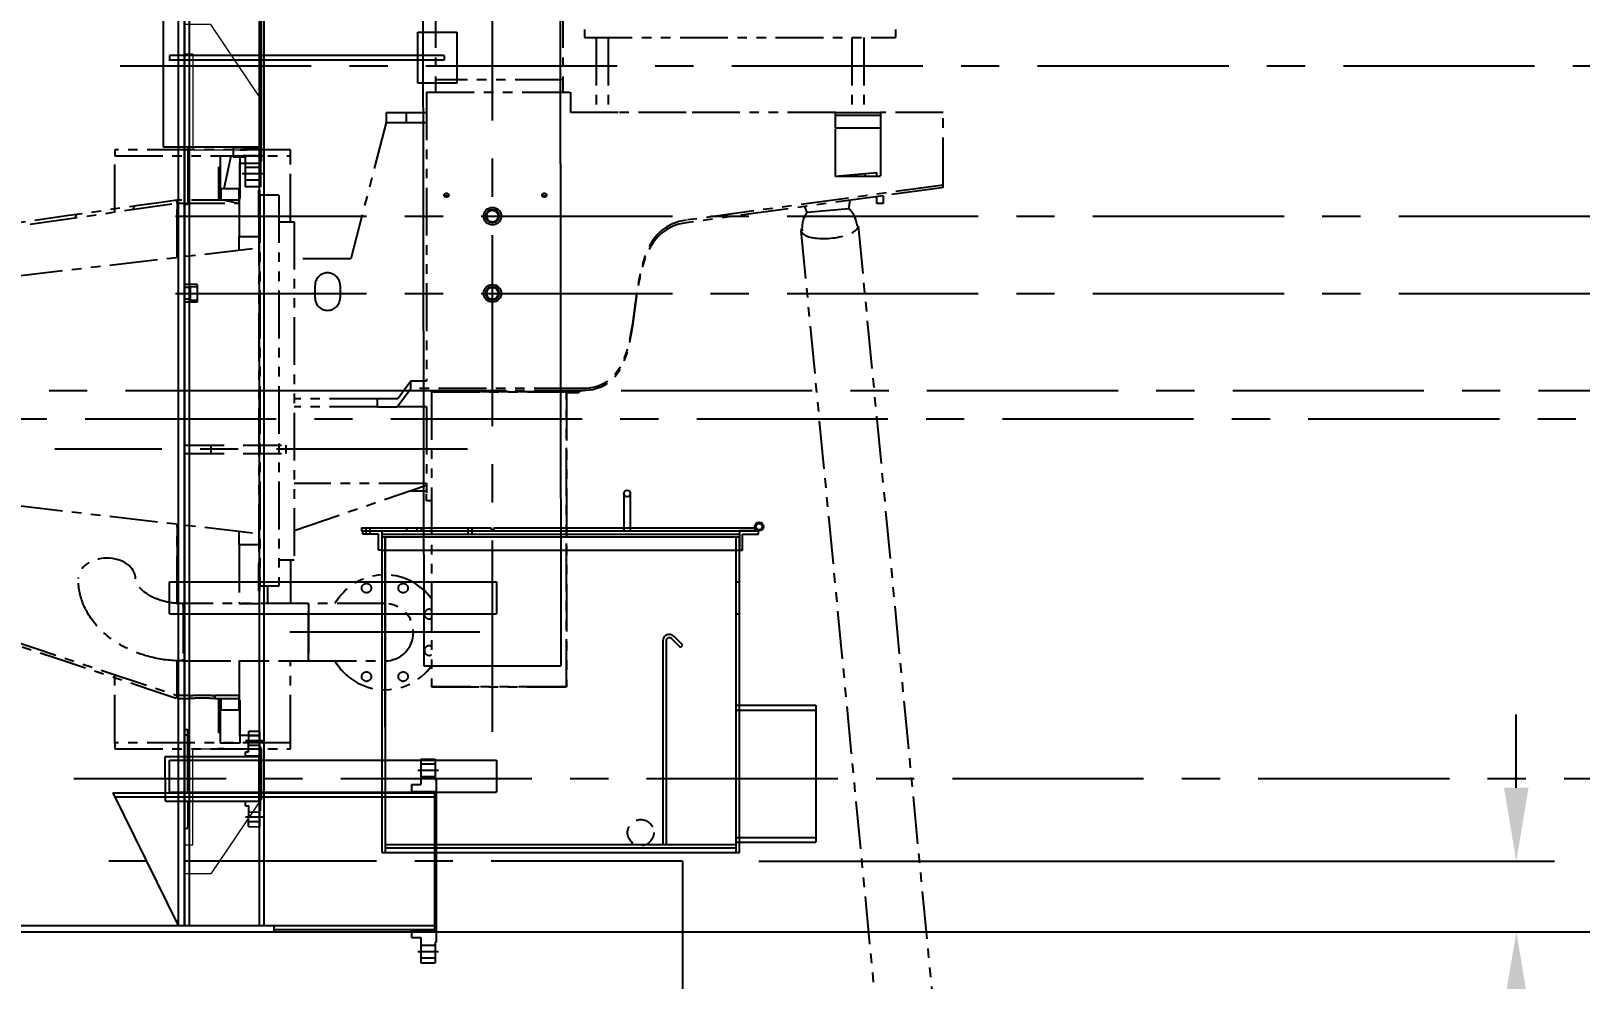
# Model space of a CAD drawing. Extents: x -1889 to 6398, y -470 to 1122.
# Drawn here: x 492.9 to 614.4, y 269.6 to 344 of the extents above; entities that cross this region are included whole.
import ezdxf

# ---------------------------------------------------------------- set-up
doc = ezdxf.new("R2010")
doc.units = 0
doc.header["$LTSCALE"] = 12
doc.header["$MEASUREMENT"] = 0
doc.header["$PDMODE"] = 33
doc.header["$PDSIZE"] = -0.5
for name, pattern in [('CENTER', [2, 1.25, -0.25, 0.25, -0.25]), ('HIDDEN', [0.375, 0.25, -0.125]), ('HIDDEN2', [0.1875, 0.125, -0.0625]), ('PHANTOM2', [1.25, 0.625, -0.125, 0.125, -0.125, 0.125, -0.125])]:
    doc.linetypes.add(name, pattern=pattern)
doc.layers.get('0').update_dxf_attribs({"linetype": 'CONTINUOUS'})
doc.layers.get('Defpoints').update_dxf_attribs({"linetype": 'CONTINUOUS'})
for name, color, linetype in [('1.25x1.25x.25', 34, 'CONTINUOUS'), ('10 PIPE', 7, 'CONTINUOUS'), ('10-150-RFSO', 14, 'CONTINUOUS'), ('12 PIPE', 7, 'CONTINUOUS'), ('12-150-RFSO', 14, 'CONTINUOUS'), ('3 PIPE', 7, 'CONTINUOUS'), ('3-150-RFSO', 14, 'CONTINUOUS'), ('3-4-THRDCPLG', 14, 'CONTINUOUS'), ('6X20', 3, 'CONTINUOUS'), ('CENTER', 6, 'CENTER'), ('COVER', 3, 'CONTINUOUS'), ('DIM', 1, 'CONTINUOUS'), ('HANDLE', 2, 'CONTINUOUS'), ('REPAD', 7, 'CONTINUOUS'), ('SHELL', 40, 'CONTINUOUS')]:
    doc.layers.add(name, color=color, linetype=linetype)
for name, color, linetype, lineweight in [('AM_11', 92, 'PHANTOM2', 25), ('AM_3', 6, 'HIDDEN', 25), ('AM_7', 142, 'CENTER', 25), ('Equipment-AM_0', 7, 'CONTINUOUS', 50)]:
    doc.layers.add(name, color=color, linetype=linetype, lineweight=lineweight)
doc.styles.add('ROMANS', font='ROMANS.shx', dxfattribs={"width": 0.85, "height": 5.76})
doc.styles.get("Standard").update_dxf_attribs({"font": 'sanss___.ttf'})
doc.dimstyles.get("Standard").update_dxf_attribs({"dimtxt": 0.18, "dimasz": 0.18, "dimexe": 0.18, "dimexo": 0.0625, "dimgap": 0.09, "dimtad": 0, "dimtih": 1, "dimtoh": 1, "dimdec": 4, "dimzin": 0, "dimdsep": 46, "dimtxsty": 'Standard', "dimcen": 0.09, "dimadec": 0, "dimazin": 0, "dimtfac": 1, "dimtdec": 4, "dimtofl": 0, "dimtmove": 0, "dimatfit": 3, "dimfxl": 1, "dimtolj": 1, "dimtzin": 0, "dimarcsym": 0})

# ---------------------------------------------------------------- blocks, each defined once
blk = doc.blocks.new('A$Cedb5603b')
at = {"layer": '10 PIPE'}
for p, q in [((10.62, 105.62), (10.75, 0)), ((-0.13, 74.71), (0, 0)), ((0, 0), (10.75, 0))]:
    blk.add_line(p, q, dxfattribs=at)
blk = doc.blocks.new('A$C03ff7026')
at = {"layer": 'AM_11', "ltscale": 0.5}
h = blk.add_hatch(dxfattribs=at)
h.set_pattern_fill('ANSI31', color=1, scale=30, angle=33, style=0)
h.set_pattern_definition([(78, (-485.1168, -589.127), (-3.668053, 0.77967), [])])
h.paths.add_polyline_path([(-3.94, -46.54), (-3.94, -46.04), (-3.98, -46.04), (-3.98, -45.94), (-3.98, -44.06), (-4.06, -43.98), (-5.43, -43.98), (-5.51, -44.06), (-5.51, -46.54)])
h.paths.add_polyline_path([(-3.94, -0.96), (-3.94, -0.47), (-5.51, -0.47), (-5.51, -2.95), (-5.43, -3.03), (-4.06, -3.03), (-3.98, -2.95), (-3.98, -1.06), (-3.98, -0.96)])
h = blk.add_hatch(dxfattribs=at)
h.set_pattern_fill('ANSI31', color=1, scale=30, angle=18, style=0)
h.set_pattern_definition([(63, (-485.1168, -589.127), (-3.341274, 1.702464), [])])
h.paths.add_polyline_path([(-57.59, -10.93), (-57.56, -11.16), (-8.9, -4.17), (-8.93, -3.94)])
h = blk.add_hatch(dxfattribs=at)
h.set_pattern_fill('ANSI31', color=1, scale=30, angle=123.0002, style=0)
h.set_pattern_definition([(168.00025, (-485.1168, -589.127), (-0.779653, -3.668057), [])])
h.paths.add_polyline_path([(-7.91, -43.07), (-7.91, -42.83), (-8.9, -42.83), (-8.9, -43.07)])
h.paths.add_polyline_path([(-4.02, -43.07), (-4.02, -42.83), (-5.94, -42.83), (-5.94, -43.07)])
h.paths.add_polyline_path([(-4.02, -4.17), (-4.02, -3.94), (-8.9, -3.94), (-8.9, -4.17)])
at = {"layer": 'AM_11', "color": 1, "ltscale": 0.5}
for p, q in [((11.38, 26.77), (11.38, 5.51)), ((21.38, 26.77), (21.38, 5.51)), ((23.07, 9.45), (23.07, 8.82)), ((23.07, 8.82), (47.48, 8.82)), ((23.98, 8.82), (23.98, 2.95)), ((24.92, 8.82), (24.92, 2.95)), ((44.06, 8.82), (44.06, 2.95)), ((45, 8.82), (45, 2.95)), ((47.48, 9.45), (47.48, 8.82)), ((21.38, 5.51), (11.38, 5.51)), ((11.38, 5.51), (11.38, 4.53)), ((21.38, 5.51), (21.38, 4.53)), ((10.67, 4.53), (22.01, 4.53)), ((10.67, 4.53), (10.67, -18.15)), ((22.01, 2.95), (22.01, 4.53)), ((7.52, 2.95), (9.09, 2.95)), ((7.52, 2.95), (7.52, 2.17)), ((9.09, 2.95), (10.67, 2.95)), ((9.09, 2.95), (9.09, 2.17)), ((22.87, 2.95), (22.01, 2.95)), ((42.76, 2.95), (31.06, 2.95)), ((42.76, 2.95), (46.3, 2.95)), ((42.76, 2.72), (42.76, 2.95)), ((42.76, 1.73), (42.76, 2.72)), ((46.3, 2.72), (42.76, 2.72)), ((51.22, 2.95), (46.3, 2.95)), ((46.3, 2.95), (46.3, 2.72)), ((46.3, 2.72), (46.3, 1.73)), ((51.22, -2.76), (51.22, 2.95)), ((7.52, 2.17), (4.73, -8.54)), ((7.52, 2.17), (9.09, 2.17)), ((9.09, 2.17), (10.67, 2.17)), ((42.76, -2.09), (42.76, 1.73)), ((42.76, 1.73), (46.3, 1.73)), ((46.3, 1.73), (46.3, -2.09)), ((0, 0), (-13.78, 0)), ((-13.78, 0), (-13.78, -0.47)), ((-3.94, 0), (-3.43, 0)), ((0, -0.47), (0, 0)), ((-13.78, -0.47), (0, -0.47)), ((-13.78, -4.89), (-13.78, -0.47)), ((-5.51, -0.47), (-5.51, -2.95)), ((-3.98, -2.95), (-3.98, -0.96)), ((-3.98, -0.96), (-3.94, -0.96)), ((-2.44, -1.06), (-3.98, -1.06)), ((-3.98, -1.06), (-3.98, -3.82)), ((-3.94, -0.96), (-3.94, -0.47)), ((-3.94, -1.06), (-3.94, -0.96)), ((-2.17, -0.47), (-3.74, -0.47)), ((-2.44, -3.15), (-2.44, -1.06)), ((0, -5.63), (0, -0.47)), ((-5.51, -1.34), (-5.63, -1.34)), ((-5.63, -2.52), (-5.63, -1.34)), ((42.76, -2.06), (46.02, -1.77)), ((46.3, -2.09), (42.76, -2.09)), ((45.08, -1.85), (45.1, -2.09)), ((46.02, -2.09), (46.02, -1.77)), ((-5.63, -3.07), (-5.63, -2.52)), ((-5.51, -2.52), (-5.63, -2.52)), ((-5.51, -3.07), (-5.63, -3.07)), ((-5.63, -3.27), (-5.63, -3.07)), ((-5.63, -3.94), (-5.63, -3.27)), ((-5.51, -3.27), (-5.63, -3.27)), ((-5.51, -2.95), (-5.43, -3.03)), ((-5.51, -2.95), (-5.51, -3.94)), ((-5.43, -3.03), (-4.06, -3.03)), ((-5.43, -3.94), (-5.43, -3.03)), ((-4.06, -3.03), (-3.98, -2.95)), ((-4.06, -3.03), (-4.06, -3.94)), ((-2.48, -5.31), (-2.48, -3.15)), ((-2.48, -3.15), (-2.44, -3.15)), ((-2.44, -3.15), (-2.44, -5.31)), ((-2.4, -3.54), (-2.4, -34.25)), ((-0.91, -3.54), (-2.4, -3.54)), ((-0.91, -3.54), (-0.91, -34.25)), ((51.22, -2.76), (31.06, -5.51)), ((46.5, -3.6), (31.06, -5.71)), ((50.91, -3), (46.5, -3.6)), ((46.5, -3.6), (46.5, -4.21)), ((51.22, -2.95), (50.91, -3)), ((51.22, -2.95), (51.22, -2.76)), ((-57.56, -11.16), (-8.9, -4.17)), ((-4.02, -3.94), (-8.9, -3.94)), ((-8.9, -3.94), (-8.9, -4.17)), ((-8.9, -4.17), (-4.02, -4.17)), ((-8.9, -8.43), (-8.9, -4.17)), ((-8.9, -4.17), (-8.9, -8.43)), ((-3.98, -3.82), (-4.02, -3.82)), ((-4.02, -3.82), (-4.02, -6.79)), ((-4.02, -4.17), (-4.02, -3.94)), ((40.54, -4.91), (40.37, -4.44)), ((43.82, -4.61), (40.54, -4.91)), ((43.82, -4.61), (43.93, -3.95)), ((46.02, -4.21), (46.02, -3.66)), ((46.5, -4.21), (46.02, -4.21)), ((-2.48, -5.31), (-2.48, -32.48)), ((-2.4, -5.31), (-2.48, -5.31)), ((-0.91, -5.63), (0.28, -5.63)), ((0.28, -5.63), (0.28, -32.17)), ((44.55, -5.96), (51.25, -75.64)), ((-4.02, -6.79), (-2.48, -6.79)), ((-4.02, -7.86), (-4.02, -6.79)), ((40.06, -6.36), (46.77, -76.05)), ((-51.42, -13.35), (-2.48, -7.68)), ((4.73, -8.54), (0.28, -8.54)), ((1.93, -11.61), (1.93, -10.63)), ((3.9, -10.63), (3.9, -11.61)), ((9.45, -18.15), (8.42, -19.53)), ((9.45, -18.73), (9.45, -18.15)), ((10.67, -18.15), (9.45, -18.15)), ((8.38, -20.16), (9.45, -18.73)), ((22.87, -18.73), (9.45, -18.73)), ((22.87, -18.9), (11.06, -18.9)), ((11.06, -19), (11.06, -18.9)), ((11.06, -19), (11.06, -42.15)), ((21.65, -19), (11.06, -19)), ((11.06, -19), (11.06, -42.15)), ((11.1, -19), (11.06, -19)), ((11.1, -18.9), (11.1, -18.98)), ((21.65, -18.98), (11.1, -18.98)), ((11.1, -18.98), (11.1, -19)), ((11.1, -19), (21.61, -19)), ((13.75, -18.98), (13.75, -18.9)), ((13.92, -18.9), (13.92, -18.98)), ((19, -18.9), (19, -18.98)), ((21.61, -19), (21.61, -19.07)), ((21.61, -19), (21.65, -19)), ((22.64, -19.07), (21.61, -19.07)), ((21.65, -18.98), (21.65, -18.9)), ((21.65, -18.98), (21.65, -19)), ((21.65, -18.98), (22.68, -18.98)), ((22.64, -19), (21.65, -19)), ((21.65, -19.07), (21.65, -42.15)), ((21.65, -42.15), (21.65, -19.07)), ((22.64, -19), (22.64, -19.07)), ((22.68, -18.9), (22.68, -18.98)), ((22.68, -18.9), (22.68, -18.98)), ((22.68, -18.98), (22.68, -18.98)), ((6.81, -19.53), (0.28, -19.53)), ((6.81, -20.16), (0.28, -20.16)), ((8.42, -19.53), (6.81, -19.53)), ((6.81, -19.53), (6.81, -20.16)), ((6.81, -20.16), (8.38, -20.16)), ((10.67, -20.16), (8.38, -20.16)), ((10.67, -20.16), (10.67, -26.99)), ((-51.42, -24.45), (-2.48, -30.11)), ((-57.56, -26.63), (-8.9, -42.83)), ((10.67, -26.18), (0.28, -26.18)), ((0.28, -29.88), (10.67, -26.32)), ((9.34, -26.77), (10.67, -26.77)), ((10.67, -27.56), (10.67, -26.99)), ((11.06, -27.56), (10.67, -27.56)), ((-8.9, -35.61), (-8.9, -29.37)), ((-8.9, -29.37), (-8.9, -35.61)), ((-4.02, -31), (-4.02, -29.93)), ((-2.48, -31), (-4.02, -31)), ((-4.02, -31), (-4.02, -35.61)), ((-2.48, -34.65), (-2.48, -32.48)), ((-2.4, -32.48), (-2.48, -32.48)), ((-2.44, -32.48), (-2.44, -34.65)), ((-0.91, -32.17), (0.28, -32.17)), ((0, -32.17), (0, -35.62)), ((-2.44, -34.65), (-2.48, -34.65)), ((-2.44, -35.61), (-2.44, -34.65)), ((-0.91, -34.25), (-2.4, -34.25)), ((-1.77, -35.62), (-1.77, -34.25)), ((-8.43, -35.62), (-8.43, -35.78)), ((1.42, -35.62), (-8.43, -35.62)), ((-8.43, -35.78), (-8.43, -35.62)), ((-8.43, -35.78), (-8.43, -39.97)), ((-8.43, -35.78), (-8.43, -39.97)), ((-4.02, -35.61), (-2.44, -35.61)), ((-4.02, -35.62), (-4.02, -35.61)), ((-2.44, -35.61), (-2.44, -35.62)), ((1.42, -35.78), (1.42, -35.62)), ((1.42, -35.62), (1.42, -35.78)), ((7.4, -35.62), (1.42, -35.62)), ((1.42, -35.78), (1.42, -39.97)), ((1.42, -39.97), (1.42, -35.78)), ((-8.9, -42.83), (-8.9, -40.11)), ((-8.9, -40.11), (-8.9, -42.83)), ((-8.43, -39.97), (-8.43, -40.12)), ((-8.43, -40.12), (-8.43, -39.97)), ((1.42, -40.12), (1.42, -39.97)), ((1.42, -39.97), (1.42, -40.12)), ((-13.78, -46.54), (-13.78, -40.87)), ((-8.43, -40.12), (1.42, -40.12)), ((-4.02, -40.14), (-4.02, -40.12)), ((-2.44, -40.14), (-4.02, -40.14)), ((-4.02, -40.14), (-4.02, -43.19)), ((-2.44, -40.12), (-2.44, -40.14)), ((-2.44, -45.94), (-2.44, -40.14)), ((0, -46.54), (0, -40.12)), ((1.42, -40.12), (7.4, -40.12)), ((21.65, -42.15), (11.06, -42.15)), ((11.06, -42.15), (21.65, -42.15)), ((-7.91, -42.83), (-8.9, -42.83)), ((-8.9, -42.83), (-8.9, -43.07)), ((-8.9, -43.07), (-7.91, -43.07)), ((-7.91, -43.07), (-7.91, -42.83)), ((-4.02, -42.83), (-5.94, -42.83)), ((-5.94, -42.83), (-5.94, -43.07)), ((-5.94, -43.07), (-4.02, -43.07)), ((-5.63, -43.66), (-5.63, -43.07)), ((-5.51, -43.66), (-5.63, -43.66)), ((-5.63, -44.07), (-5.63, -43.66)), ((-5.51, -43.07), (-5.51, -44.06)), ((-5.43, -43.98), (-5.43, -43.07)), ((-4.06, -43.07), (-4.06, -43.98)), ((-4.02, -43.07), (-4.02, -42.83)), ((-4.02, -43.19), (-3.98, -43.19)), ((-3.98, -43.19), (-3.98, -45.94)), ((-5.51, -44.07), (-5.63, -44.07)), ((-5.63, -44.39), (-5.63, -44.07)), ((-5.51, -44.39), (-5.63, -44.39)), ((-5.63, -44.6), (-5.63, -44.39)), ((-5.51, -44.6), (-5.63, -44.6)), ((-5.63, -45.76), (-5.63, -44.6)), ((-5.43, -43.98), (-5.51, -44.06)), ((-5.51, -44.06), (-5.51, -46.54)), ((-4.06, -43.98), (-5.43, -43.98)), ((-3.98, -44.06), (-4.06, -43.98)), ((-3.98, -46.04), (-3.98, -44.06)), ((-5.51, -45.76), (-5.63, -45.76)), ((-3.98, -45.94), (-2.44, -45.94)), ((-3.94, -46.04), (-3.98, -46.04)), ((-3.94, -46.04), (-3.94, -45.94)), ((-3.94, -46.54), (-3.94, -46.04)), ((0, -46.54), (-13.78, -46.54)), ((-13.78, -46.54), (-13.78, -47.01)), ((-13.78, -47.01), (0, -47.01)), ((-5.2, -47.01), (-5.71, -47.01)), ((-5.51, -46.54), (-3.94, -46.54)), ((0, -47.01), (0, -46.54))]:
    blk.add_line(p, q, dxfattribs=at)
for centre in [(5.96, -34.4), (8.84, -34.4), (5.96, -41.35), (8.84, -41.35)]:
    blk.add_circle(centre, 0.374, dxfattribs=at)
for centre, radius, start, end in [((42.31, -6.16), 2.17, 5.1998, 45.6829), ((42.31, -6.16), 2.17, 144.7171, 185.1998), ((2.91, -10.63), 0.984, 0, 180), ((2.91, -11.61), 0.984, 180, 0), ((7.4, -37.87), 4.51, 35.6859, 150.0578), ((7.4, -37.87), 2.25, 270, 90), ((7.4, -37.87), 2.25, 270, 90), ((7.4, -37.87), 2.25, 270, 90), ((10.88, -36.44), 0.374, 59.8641, 300.1359), ((10.88, -39.31), 0.374, 59.8641, 300.1359), ((7.4, -37.87), 4.51, 209.9422, 324.3141)]:
    blk.add_arc(centre, radius, start, end, dxfattribs=at)
for centre in [(12.24, -3.55), (19.92, -3.55)]:
    blk.add_ellipse(centre, major_axis=(0.177, 0), ratio=0.91212, dxfattribs=at)
for centre, major_axis, ratio, start_param, end_param in [((12.24, -3.75), (-0.177, 0), 0.91212, 3.784124, 5.640654), ((19.92, -3.75), (-0.177, 0), 0.91212, 3.784124, 5.640654), ((42.31, -6.16), (2.24, 0.2), 0.34202, 2.848258, 6.57652), ((-14.41, -33.64), (-2.25, 0), 0.707107, 3.141593, 6.283185)]:
    blk.add_ellipse(centre, major_axis=major_axis, ratio=ratio, start_param=start_param, end_param=end_param, dxfattribs=at)
for points in [[(25.71, 2.95), (24.88, 2.95), (23.98, 2.95), (22.87, 2.95)], [(31.06, 2.95), (28.8, 2.95), (27.4, 2.95), (25.71, 2.95)], [(31.06, -5.51), (24.61, -6.4), (29.4, -18.73), (22.87, -18.73)], [(31.06, -5.71), (24.62, -6.59), (29.39, -18.9), (22.87, -18.9)]]:
    blk.add_open_spline(points, degree=3, dxfattribs=at)
for points, knots in [([(-8.93, -3.94), (-16.46, -5.02), (-23.99, -6.1), (-40.21, -8.43), (-48.9, -9.68), (-57.59, -10.93)], [-124.905318, -124.905318, -124.905318, -124.905318, -66.955868, -66.955868, -0.037297, -0.037297, -0.037297, -0.037297]), ([(-8.9, -4.17), (-8.9, -4.13), (-8.91, -4.1), (-8.92, -4.02), (-8.93, -3.98), (-8.93, -3.94)], [-0.6, -0.6, -0.6, -0.6, -0.3, -0.3, 0, 0, 0, 0]), ([(-8.97, -43.06), (-17.31, -40.28), (-25.65, -37.51), (-41.87, -32.11), (-49.75, -29.48), (-57.63, -26.86)], [-133.911736, -133.911736, -133.911736, -133.911736, -66.955868, -66.955868, -3.641699, -3.641699, -3.641699, -3.641699]), ([(-8.43, -40.12), (-9.22, -40.12), (-10.01, -40.04), (-11.54, -39.68), (-12.28, -39.42), (-13.66, -38.71), (-14.29, -38.27), (-15.38, -37.21), (-15.84, -36.59), (-16.45, -35.26), (-16.62, -34.58), (-16.66, -33.8), (-16.66, -33.72), (-16.66, -33.64)], [4.712389, 4.712389, 4.712389, 4.712389, 5.026548, 5.026548, 5.340708, 5.340708, 5.654867, 5.654867, 5.969026, 5.969026, 6.250312, 6.250312, 6.283185, 6.283185, 6.283185, 6.283185]), ([(-8.43, -35.62), (-8.82, -35.62), (-9.21, -35.59), (-9.95, -35.44), (-10.3, -35.34), (-10.91, -35.08), (-11.17, -34.93), (-11.6, -34.62), (-11.76, -34.46), (-12.01, -34.15), (-12.08, -34.01), (-12.15, -33.8), (-12.16, -33.72), (-12.16, -33.64)], [4.712389, 4.712389, 4.712389, 4.712389, 4.9802, 4.9802, 5.24617, 5.24617, 5.508275, 5.508275, 5.771605, 5.771605, 6.064354, 6.064354, 6.283185, 6.283185, 6.283185, 6.283185]), ([(-8.9, -42.83), (-8.91, -42.87), (-8.92, -42.91), (-8.95, -42.98), (-8.96, -43.02), (-8.97, -43.06)], [-0.6, -0.6, -0.6, -0.6, -0.3, -0.3, 0, 0, 0, 0]), ([(-7.91, -42.83), (-7.91, -42.83), (-7.91, -42.83), (-7.88, -42.83), (-7.86, -42.83), (-7.81, -42.83), (-7.78, -42.83), (-7.71, -42.83), (-7.67, -42.82), (-7.58, -42.82), (-7.53, -42.82), (-7.42, -42.82), (-7.37, -42.81), (-7.25, -42.81), (-7.18, -42.81), (-7.05, -42.81), (-6.99, -42.81), (-6.87, -42.81), (-6.8, -42.81), (-6.68, -42.81), (-6.61, -42.81), (-6.49, -42.81), (-6.43, -42.82), (-6.33, -42.82), (-6.28, -42.82), (-6.19, -42.82), (-6.15, -42.83), (-6.08, -42.83), (-6.04, -42.83), (-5.99, -42.83), (-5.98, -42.83), (-5.95, -42.83), (-5.94, -42.83), (-5.94, -42.83)], [3.767566, 3.767566, 3.767566, 3.767566, 4.238511, 4.238511, 4.709457, 4.709457, 5.180403, 5.180403, 5.651348, 5.651348, 6.122294, 6.122294, 6.59324, 6.59324, 7.064186, 7.064186, 7.535131, 7.535131, 8.006077, 8.006077, 8.477023, 8.477023, 8.947969, 8.947969, 9.418914, 9.418914, 9.88986, 9.88986, 10.360806, 10.360806, 10.831751, 10.831751, 11.302697, 11.302697, 11.302697, 11.302697]), ([(-5.94, -43.07), (-5.94, -43.07), (-5.95, -43.07), (-5.98, -43.07), (-5.99, -43.07), (-6.04, -43.07), (-6.08, -43.06), (-6.15, -43.06), (-6.19, -43.06), (-6.28, -43.06), (-6.33, -43.06), (-6.43, -43.05), (-6.49, -43.05), (-6.61, -43.05), (-6.68, -43.05), (-6.8, -43.05), (-6.87, -43.05), (-6.99, -43.05), (-7.05, -43.05), (-7.18, -43.05), (-7.25, -43.05), (-7.37, -43.05), (-7.42, -43.05), (-7.53, -43.06), (-7.58, -43.06), (-7.67, -43.06), (-7.71, -43.06), (-7.78, -43.06), (-7.81, -43.07), (-7.86, -43.07), (-7.88, -43.07), (-7.91, -43.07), (-7.91, -43.07), (-7.91, -43.07)], [3.767549, 3.767549, 3.767549, 3.767549, 4.238492, 4.238492, 4.709436, 4.709436, 5.18038, 5.18038, 5.651323, 5.651323, 6.122267, 6.122267, 6.59321, 6.59321, 7.064154, 7.064154, 7.535098, 7.535098, 8.006041, 8.006041, 8.476985, 8.476985, 8.947929, 8.947929, 9.418872, 9.418872, 9.889816, 9.889816, 10.36076, 10.36076, 10.831703, 10.831703, 11.302647, 11.302647, 11.302647, 11.302647])]:
    blk.add_open_spline(points, degree=3, knots=knots, dxfattribs=at)
at = {"layer": 'AM_3', "color": 1}
for p, q in [((-8.21, -23.19), (-0.34, -23.19)), ((-8.21, -23.82), (-0.34, -23.82)), ((-6.24, -23.19), (-6.24, -23.82)), ((-0.34, -23.82), (-0.34, -23.19))]:
    blk.add_line(p, q, dxfattribs=at)
at = {"layer": 'AM_7', "color": 1}
for p, q in [((2.05, -18.9), (-72.93, -18.9)), ((13.9, -23.5), (-18.5, -23.5)), ((7.4, -30.41), (7.4, -45.33)), ((14.86, -37.87), (-0.06, -37.87))]:
    blk.add_line(p, q, dxfattribs=at)
at = {"layer": 'Equipment-AM_0', "color": 1, "lineweight": 18}
for points in [[(-8.21, 7.54), (-7.67, 7.54), (-7.67, 0), (-2.27, 0), (-2.27, 3.94), (-6.24, 9.84), (-8.21, 9.84)], [(-8.21, -54.55), (-7.67, -54.55), (-7.67, -47.01), (-2.27, -47.01), (-2.27, -50.94), (-6.24, -56.85), (-8.21, -56.85)]]:
    blk.add_lwpolyline(points, dxfattribs=at)
blk = doc.blocks.new('*D248')
at = {"layer": 'Defpoints', "color": 0, "transparency": 16777216}
for p in [(643.65, 380.3), (1010.05, 380.3), (511.93, 273.3)]:
    blk.add_point(p, dxfattribs=at)
at = {"layer": 'DIM', "color": 0, "lineweight": -2, "transparency": 16777216}
for p, q in [((649.65, 380.3), (1013.05, 380.3)), ((1010.05, 374.54), (1010.05, 343.07)), ((1010.05, 279.06), (1010.05, 321.67)), ((517.93, 273.3), (1013.05, 273.3))]:
    blk.add_line(p, q, dxfattribs=at)
at = {"layer": 'DIM', "color": 0, "transparency": 16777216}
for points in [[(1009.09, 374.54), (1011.01, 374.54), (1010.05, 380.3)], [(1009.09, 279.06), (1011.01, 279.06), (1010.05, 273.3)]]:
    blk.add_solid(points, dxfattribs=at)
at = {"layer": 'DIM', "color": 0, "transparency": 16777216, "insert": (1010.05, 332.37), "char_height": 5.76, "attachment_point": 5, "style": 'ROMANS'}
blk.add_mtext('\\A1;8\'-11"\\P [107]', dxfattribs=at)
blk = doc.blocks.new('*D249')
at = {"layer": 'Defpoints', "color": 0, "transparency": 16777216}
for p in [(805.15, 315.78), (511.93, 273.3), (824.96, 273.3)]:
    blk.add_point(p, dxfattribs=at)
at = {"layer": 'DIM', "color": 0, "lineweight": -2, "transparency": 16777216}
for p, q in [((811.15, 315.78), (827.96, 315.78)), ((824.96, 310.02), (824.96, 307.57)), ((824.96, 279.06), (824.96, 281.51)), ((517.93, 273.3), (827.96, 273.3))]:
    blk.add_line(p, q, dxfattribs=at)
at = {"layer": 'DIM', "color": 0, "transparency": 16777216}
for points in [[(824, 310.02), (825.92, 310.02), (824.96, 315.78)], [(824, 279.06), (825.92, 279.06), (824.96, 273.3)]]:
    blk.add_solid(points, dxfattribs=at)
at = {"layer": 'DIM', "color": 0, "transparency": 16777216, "char_height": 5.76, "attachment_point": 5, "style": 'ROMANS'}
for s, insert in [('\\A1;3\'-6{\\H1x;\\S1/2;}"', (824.96, 302.22)), ('\\A1;[42 1/2]', (824.96, 289.19))]:
    blk.add_mtext(s, dxfattribs=dict(at, insert=insert))
blk = doc.blocks.new('A$Cff0bea57')
at = {"layer": '3-4-THRDCPLG'}
for p, q in [((-0.69, 1), (-0.69, 0)), ((-0.69, 1), (0.69, 1)), ((0.69, 0), (-0.69, 0)), ((-0.51, 0.45), (-0.53, 1)), ((-0.51, 0.45), (0.51, 0.45)), ((-0.46, 0.45), (-0.46, 0)), ((0.46, 0.45), (0.46, 0)), ((0.51, 0.45), (0.53, 1)), ((0.69, 1), (0.69, 0))]:
    blk.add_line(p, q, dxfattribs=at)
blk = doc.blocks.new('*D250')
at = {"layer": 'Defpoints', "color": 0, "transparency": 16777216}
for p in [(889.8, 323.42), (511.93, 273.3), (899.64, 273.3)]:
    blk.add_point(p, dxfattribs=at)
at = {"layer": 'DIM', "color": 0, "lineweight": -2, "transparency": 16777216}
for p, q in [((895.8, 323.42), (902.64, 323.42)), ((899.64, 317.66), (899.64, 311.39)), ((899.64, 279.06), (899.64, 285.33)), ((517.93, 273.3), (902.64, 273.3))]:
    blk.add_line(p, q, dxfattribs=at)
at = {"layer": 'DIM', "color": 0, "transparency": 16777216}
for points in [[(898.68, 317.66), (900.6, 317.66), (899.64, 323.42)], [(898.68, 279.06), (900.6, 279.06), (899.64, 273.3)]]:
    blk.add_solid(points, dxfattribs=at)
at = {"layer": 'DIM', "color": 0, "transparency": 16777216, "char_height": 5.76, "attachment_point": 5, "style": 'ROMANS'}
for s, insert in [('\\A1;4\'-2{\\H1x;\\S1/8;}"', (899.64, 306.04)), ('\\A1;[50 1/8]', (899.64, 293.01))]:
    blk.add_mtext(s, dxfattribs=dict(at, insert=insert))
blk = doc.blocks.new('*D251')
at = {"layer": 'Defpoints', "color": 0, "transparency": 16777216}
for p in [(939.79, 329.48), (950.31, 329.48), (511.93, 273.3)]:
    blk.add_point(p, dxfattribs=at)
at = {"layer": 'DIM', "color": 0, "lineweight": -2, "transparency": 16777216}
for p, q in [((945.79, 329.48), (953.31, 329.48)), ((950.31, 323.72), (950.31, 314.42)), ((950.31, 279.06), (950.31, 288.36)), ((517.93, 273.3), (953.31, 273.3))]:
    blk.add_line(p, q, dxfattribs=at)
at = {"layer": 'DIM', "color": 0, "transparency": 16777216}
for points in [[(949.35, 323.72), (951.27, 323.72), (950.31, 329.48)], [(949.35, 279.06), (951.27, 279.06), (950.31, 273.3)]]:
    blk.add_solid(points, dxfattribs=at)
at = {"layer": 'DIM', "color": 0, "transparency": 16777216, "char_height": 5.76, "attachment_point": 5, "style": 'ROMANS'}
for s, insert in [('\\A1;4\'-8{\\H1x;\\S3/16;}"', (950.31, 309.07)), ('\\A1;[56 3/16]', (950.31, 296.04))]:
    blk.add_mtext(s, dxfattribs=dict(at, insert=insert))
blk = doc.blocks.new('A$C067614a1')
at = {"layer": '12 PIPE'}
for p, q in [((-1.67, 6.37), (5.88, 6.37)), ((-1.67, 6.37), (-1.67, -6.38)), ((5.88, 6.37), (5.88, -6.38)), ((-1.67, -6.38), (5.88, -6.38))]:
    blk.add_line(p, q, dxfattribs=at)
at = {"layer": '12-150-RFSO'}
for p, q in [((4.76, 9.5), (4.76, 7.19)), ((5.95, 9.5), (4.76, 9.5)), ((5.95, 9), (4.76, 9)), ((5.95, 9.5), (5.95, 7.5)), ((5.95, 8), (4.76, 8)), ((5.95, 7.5), (6.01, 7.5)), ((6.01, 7.5), (6.01, -7.5)), ((4.76, 7.19), (3.82, 7.19)), ((3.82, 7.19), (3.82, 6.37)), ((6.01, 6.44), (3.82, 6.44)), ((3.82, -6.38), (3.82, -7.19)), ((6.01, -6.44), (3.82, -6.44)), ((4.76, -7.19), (3.82, -7.19)), ((4.76, -7.19), (4.76, -9.5)), ((5.95, -8), (4.76, -8)), ((5.95, -7.5), (5.95, -9.5)), ((5.95, -7.5), (6.01, -7.5)), ((5.95, -9), (4.76, -9)), ((5.95, -9.5), (4.76, -9.5))]:
    blk.add_line(p, q, dxfattribs=at)
at = {"layer": 'CENTER'}
for p, q in [((6.19, 8.5), (4.51, 8.5)), ((6.19, -8.5), (4.51, -8.5))]:
    blk.add_line(p, q, dxfattribs=at)
at = {"layer": 'REPAD'}
for p, q in [((0, 10.87), (0.25, 10.87)), ((0, -10.87), (0.25, -10.87))]:
    blk.add_line(p, q, dxfattribs=at)
for points in [[(0.25, 6.37), (0.25, 10.87)], [(0.25, -6.38), (0.25, -10.87)]]:
    blk.add_lwpolyline(points, dxfattribs=at)
blk = doc.blocks.new('*D252')
at = {"layer": 'Defpoints', "color": 0, "transparency": 16777216}
for p in [(976.64, 341.3), (511.93, 273.3), (986.91, 273.3)]:
    blk.add_point(p, dxfattribs=at)
at = {"layer": 'DIM', "color": 0, "lineweight": -2, "transparency": 16777216}
for p, q in [((982.64, 341.3), (989.91, 341.3)), ((986.91, 335.54), (986.91, 317.03)), ((986.91, 279.06), (986.91, 297.56)), ((517.93, 273.3), (989.91, 273.3))]:
    blk.add_line(p, q, dxfattribs=at)
at = {"layer": 'DIM', "color": 0, "transparency": 16777216}
for points in [[(985.95, 335.54), (987.87, 335.54), (986.91, 341.3)], [(985.95, 279.06), (987.87, 279.06), (986.91, 273.3)]]:
    blk.add_solid(points, dxfattribs=at)
at = {"layer": 'DIM', "color": 0, "transparency": 16777216, "char_height": 5.76, "attachment_point": 5, "style": 'ROMANS'}
for s, insert in [('\\A1;5\'-8"', (986.91, 311.68)), ('\\A1;[68]', (986.91, 301.95))]:
    blk.add_mtext(s, dxfattribs=dict(at, insert=insert))
blk = doc.blocks.new('*D254')
at = {"layer": 'Defpoints', "color": 0, "transparency": 16777216}
for p in [(649.78, 405.3), (511.93, 273.3), (1039.51, 273.3)]:
    blk.add_point(p, dxfattribs=at)
at = {"layer": 'DIM', "color": 0, "lineweight": -2, "transparency": 16777216}
for p, q in [((655.78, 405.3), (1042.51, 405.3)), ((1039.51, 399.54), (1039.51, 349.03)), ((1039.51, 279.06), (1039.51, 329.56)), ((517.93, 273.3), (1042.51, 273.3))]:
    blk.add_line(p, q, dxfattribs=at)
at = {"layer": 'DIM', "color": 0, "transparency": 16777216}
for points in [[(1038.55, 399.54), (1040.47, 399.54), (1039.51, 405.3)], [(1038.55, 279.06), (1040.47, 279.06), (1039.51, 273.3)]]:
    blk.add_solid(points, dxfattribs=at)
at = {"layer": 'DIM', "color": 0, "transparency": 16777216, "char_height": 5.76, "attachment_point": 5, "style": 'ROMANS'}
for s, insert in [('\\A1;11\'-0"', (1039.51, 343.68)), ('\\A1;[132]', (1039.51, 333.95))]:
    blk.add_mtext(s, dxfattribs=dict(at, insert=insert))
blk = doc.blocks.new('A$C12f0b015')
for radius in [0.344, 0.25]:
    blk.add_circle((38.09, 31.81), radius)
at = {"layer": '1.25x1.25x.25'}
for p, q in [((6.98, 31.47), (8.48, 31.47)), ((6.98, 31.22), (6.98, 31.47)), ((6.98, 31.47), (38.04, 31.47)), ((8.23, 31.22), (6.98, 31.22)), ((7.23, 31.47), (7.23, 31.22)), ((7.54, 31.47), (7.54, 31.22)), ((8.23, 29.97), (8.23, 31.22)), ((8.48, 31.47), (8.48, 29.97)), ((8.48, 31.22), (36.54, 31.22)), ((15.23, 31.47), (15.23, 31.22)), ((15.54, 31.47), (15.54, 31.22)), ((38.04, 31.47), (36.54, 31.47)), ((36.54, 31.47), (36.54, 29.97)), ((36.79, 29.97), (36.79, 31.22)), ((36.79, 31.22), (38.04, 31.22)), ((38.04, 31.22), (38.04, 31.47)), ((8.48, 29.97), (8.23, 29.97)), ((8.48, 29.97), (36.54, 29.97)), ((36.54, 29.97), (36.79, 29.97))]:
    blk.add_line(p, q, dxfattribs=at)
at = {"layer": '10 PIPE'}
for p, q in [((36.29, 17.78), (42.54, 17.78)), ((36.29, 17.41), (42.54, 17.41)), ((42.54, 17.78), (42.54, 7.03)), ((36.29, 7.41), (42.54, 7.41)), ((36.29, 7.03), (42.54, 7.03))]:
    blk.add_line(p, q, dxfattribs=at)
at = {"layer": '6X20'}
for p, q in [((-8.19, 24.97), (-8.19, 27.47)), ((-8.19, 10.97), (-8.19, 13.47))]:
    blk.add_line(p, q, dxfattribs=at)
at = {"layer": 'COVER'}
for p, q in [((6.88, 31.72), (17.07, 31.72)), ((6.88, 31.72), (6.88, 31.47)), ((7.23, 31.72), (7.23, 31.47)), ((7.54, 31.72), (7.54, 31.47)), ((10.41, 31.72), (10.41, 31.47)), ((11.23, 31.72), (11.23, 31.47)), ((11.57, 31.72), (11.57, 31.47)), ((15.23, 31.72), (15.23, 31.47)), ((15.54, 31.72), (15.54, 31.47)), ((17.07, 31.72), (17.07, 31.47)), ((17.26, 31.72), (37.76, 31.72)), ((17.26, 31.72), (17.26, 31.47)), ((23.01, 31.72), (23.01, 31.47)), ((37.76, 31.72), (37.76, 31.47)), ((6.88, 31.47), (17.07, 31.47)), ((8.48, 30.97), (8.48, 6.22)), ((36.54, 30.97), (8.48, 30.97)), ((8.73, 30.97), (8.73, 6.22)), ((17.07, 31.59), (17.26, 31.59)), ((17.26, 31.47), (37.76, 31.47)), ((36.29, 6.22), (36.29, 30.97)), ((36.54, 6.22), (36.54, 30.97)), ((-8.19, 27.47), (17.48, 27.47)), ((17.48, 27.47), (17.48, 24.97)), ((36.29, 27.47), (36.54, 27.47)), ((-8.19, 24.97), (17.48, 24.97)), ((36.29, 24.97), (36.54, 24.97)), ((32.1, 22.49), (31.39, 23.2)), ((30.54, 22.84), (30.54, 6.84)), ((30.79, 22.84), (30.79, 6.84)), ((31.92, 22.31), (31.21, 23.02)), ((31.92, 22.31), (32.1, 22.49)), ((-8.19, 13.47), (17.48, 13.47)), ((17.48, 13.47), (17.48, 10.97)), ((-8.19, 10.97), (17.48, 10.97)), ((8.48, 6.22), (36.54, 6.22)), ((8.73, 6.84), (36.29, 6.84)), ((8.73, 6.59), (36.29, 6.59))]:
    blk.add_line(p, q, dxfattribs=at)
at = {"layer": 'COVER', "linetype": 'HIDDEN2'}
blk.add_circle((28.79, 7.78), 1.03, dxfattribs=at)
at = {"layer": 'COVER'}
for radius in [0.5, 0.25]:
    blk.add_arc((31.04, 22.84), radius, 45, 180, dxfattribs=at)
at = {"layer": 'HANDLE'}
for p, q in [((27.48, 34.41), (27.48, 31.47)), ((27.98, 34.41), (27.98, 31.47))]:
    blk.add_line(p, q, dxfattribs=at)
blk.add_circle((27.73, 34.41), 0.25, dxfattribs=at)
blk = doc.blocks.new('*D258')
at = {"layer": 'Defpoints', "color": 0, "transparency": 16777216}
for p in [(504.93, 417.3), (1064.7, 417.3), (511.93, 273.3)]:
    blk.add_point(p, dxfattribs=at)
at = {"layer": 'DIM', "color": 0, "lineweight": -2, "transparency": 16777216}
for p, q in [((510.93, 417.3), (1067.7, 417.3)), ((1064.7, 411.54), (1064.7, 355.03)), ((1064.7, 279.06), (1064.7, 335.56)), ((517.93, 273.3), (1067.7, 273.3))]:
    blk.add_line(p, q, dxfattribs=at)
at = {"layer": 'DIM', "color": 0, "transparency": 16777216}
for points in [[(1063.74, 411.54), (1065.66, 411.54), (1064.7, 417.3)], [(1063.74, 279.06), (1065.66, 279.06), (1064.7, 273.3)]]:
    blk.add_solid(points, dxfattribs=at)
at = {"layer": 'DIM', "color": 0, "transparency": 16777216, "char_height": 5.76, "attachment_point": 5, "style": 'ROMANS'}
for s, insert in [('\\A1;12\'-0"', (1064.7, 349.68)), ('\\A1;[144]', (1064.7, 339.95))]:
    blk.add_mtext(s, dxfattribs=dict(at, insert=insert))
blk = doc.blocks.new('*D259')
at = {"layer": 'Defpoints', "color": 0, "transparency": 16777216}
for p in [(257.93, 273.3), (511.93, 273.3), (257.93, 185.32)]:
    blk.add_point(p, dxfattribs=at)
at = {"layer": 'DIM', "color": 0, "lineweight": -2, "transparency": 16777216}
for p, q in [((257.93, 267.3), (257.93, 182.32)), ((511.93, 267.3), (511.93, 182.32)), ((263.69, 185.32), (354.94, 185.32)), ((506.17, 185.32), (414.91, 185.32))]:
    blk.add_line(p, q, dxfattribs=at)
at = {"layer": 'DIM', "color": 0, "transparency": 16777216}
for points in [[(263.69, 186.28), (263.69, 184.36), (257.93, 185.32)], [(506.17, 186.28), (506.17, 184.36), (511.93, 185.32)]]:
    blk.add_solid(points, dxfattribs=at)
at = {"layer": 'DIM', "color": 0, "transparency": 16777216, "char_height": 5.76, "attachment_point": 5, "style": 'ROMANS'}
for s, insert in [('\\A1;21\'-2"', (384.93, 189.71)), ('\\A1;[254] (BOTTOM)', (384.93, 179.97))]:
    blk.add_mtext(s, dxfattribs=dict(at, insert=insert))
blk = doc.blocks.new('*D260')
at = {"layer": 'Defpoints', "color": 0, "transparency": 16777216}
for p in [(264.93, 273.8), (504.93, 273.8), (504.93, 211.99)]:
    blk.add_point(p, dxfattribs=at)
at = {"layer": 'DIM', "color": 0, "lineweight": -2, "transparency": 16777216}
for p, q in [((264.93, 267.8), (264.93, 208.99)), ((504.93, 267.8), (504.93, 208.99)), ((270.69, 211.99), (353.66, 211.99)), ((499.17, 211.99), (416.2, 211.99))]:
    blk.add_line(p, q, dxfattribs=at)
at = {"layer": 'DIM', "color": 0, "transparency": 16777216}
for points in [[(270.69, 212.95), (270.69, 211.03), (264.93, 211.99)], [(499.17, 212.95), (499.17, 211.03), (504.93, 211.99)]]:
    blk.add_solid(points, dxfattribs=at)
at = {"layer": 'DIM', "color": 0, "transparency": 16777216, "char_height": 5.76, "attachment_point": 5, "style": 'ROMANS'}
for s, insert in [('\\A1;20\'-0"', (384.93, 216.38)), ('\\A1;[240] SHELL OD', (384.93, 206.64))]:
    blk.add_mtext(s, dxfattribs=dict(at, insert=insert))
blk = doc.blocks.new('*D268')
at = {"layer": 'Defpoints', "color": 0, "transparency": 16777216}
for p in [(543.99, 278.84), (511.93, 273.3), (609.44, 273.3)]:
    blk.add_point(p, dxfattribs=at)
at = {"layer": 'DIM', "color": 0, "lineweight": -2, "transparency": 16777216}
for p, q in [((609.44, 284.6), (609.44, 290.36)), ((549.99, 278.84), (612.44, 278.84)), ((517.93, 273.3), (612.44, 273.3)), ((609.44, 267.54), (609.44, 236.02)), ((609.44, 236.02), (603.68, 236.02))]:
    blk.add_line(p, q, dxfattribs=at)
at = {"layer": 'DIM', "color": 0, "transparency": 16777216}
for points in [[(608.48, 284.6), (610.4, 284.6), (609.44, 278.84)], [(608.48, 267.54), (610.4, 267.54), (609.44, 273.3)]]:
    blk.add_solid(points, dxfattribs=at)
at = {"layer": 'DIM', "color": 0, "transparency": 16777216, "insert": (591.53, 236.02), "char_height": 5.76, "attachment_point": 5, "style": 'ROMANS'}
blk.add_mtext('\\A1;5{\\H1x;\\S9/16;}"', dxfattribs=at)
blk = doc.blocks.new('*D274')
at = {"layer": 'Defpoints', "color": 0, "transparency": 16777216}
for p in [(676.19, 285.33), (511.93, 273.3), (682.48, 273.3)]:
    blk.add_point(p, dxfattribs=at)
at = {"layer": 'DIM', "color": 0, "lineweight": -2, "transparency": 16777216}
for p, q in [((682.48, 291.09), (682.48, 296.85)), ((682.19, 285.33), (685.48, 285.33)), ((517.93, 273.3), (685.48, 273.3)), ((682.48, 267.54), (682.48, 261.78)), ((682.48, 261.78), (676.72, 261.78))]:
    blk.add_line(p, q, dxfattribs=at)
at = {"layer": 'DIM', "color": 0, "transparency": 16777216}
for points in [[(681.52, 291.09), (683.44, 291.09), (682.48, 285.33)], [(681.52, 267.54), (683.44, 267.54), (682.48, 273.3)]]:
    blk.add_solid(points, dxfattribs=at)
at = {"layer": 'DIM', "color": 0, "transparency": 16777216, "insert": (662.37, 261.78), "char_height": 5.76, "attachment_point": 5, "style": 'ROMANS'}
blk.add_mtext('\\A1;1\'-0"', dxfattribs=at)
blk = doc.blocks.new('*D299')
at = {"layer": 'Defpoints', "color": 0, "transparency": 16777216}
for p in [(656.12, 313.55), (384.93, 273.3), (709.96, 273.3)]:
    blk.add_point(p, dxfattribs=at)
at = {"layer": 'DIM', "color": 0, "lineweight": -2, "transparency": 16777216}
for p, q in [((662.12, 313.55), (712.96, 313.55)), ((709.96, 307.79), (709.96, 306.45)), ((709.96, 279.06), (709.96, 280.39)), ((390.93, 273.3), (712.96, 273.3))]:
    blk.add_line(p, q, dxfattribs=at)
at = {"layer": 'DIM', "color": 0, "transparency": 16777216}
for points in [[(709, 307.79), (710.92, 307.79), (709.96, 313.55)], [(709, 279.06), (710.92, 279.06), (709.96, 273.3)]]:
    blk.add_solid(points, dxfattribs=at)
at = {"layer": 'DIM', "color": 0, "transparency": 16777216, "char_height": 5.76, "attachment_point": 5, "style": 'ROMANS'}
for s, insert in [('\\A1;3\'-4{\\H1x;\\S1/4;}"', (709.96, 301.1)), ('\\A1;[40 1/4]', (709.96, 288.07))]:
    blk.add_mtext(s, dxfattribs=dict(at, insert=insert))
blk = doc.blocks.new('A$C4016678d')
at = {"layer": '10 PIPE'}
for p, q in [((-5.63, 5.37), (19.61, 5.37)), ((-5.63, 5.37), (-0.5, -5.05)), ((-5.47, 5.05), (19.61, 5.05)), ((19.61, 5.37), (19.61, -5.38)), ((7, -5.05), (19.61, -5.05)), ((7, -5.38), (19.61, -5.38))]:
    blk.add_line(p, q, dxfattribs=at)
at = {"layer": '10-150-RFSO'}
for p, q in [((18.55, 8), (18.55, 6)), ((18.55, 8), (19.67, 8)), ((19.67, 7.62), (18.55, 7.62)), ((19.67, 8), (19.67, 6.38)), ((19.67, 6.62), (18.55, 6.62)), ((19.67, 6.38), (19.74, 6.38)), ((19.74, 6.38), (19.74, -6.38)), ((17.8, 6), (18.55, 6)), ((17.8, 6), (17.8, 5.37)), ((19.74, 5.44), (17.8, 5.44)), ((17.8, -5.38), (17.8, -6)), ((19.74, -5.44), (17.8, -5.44)), ((17.8, -6), (18.55, -6)), ((18.55, -6), (18.55, -8)), ((19.67, -6.63), (18.55, -6.63)), ((19.67, -6.38), (19.67, -8)), ((19.67, -6.38), (19.74, -6.38)), ((19.67, -7.63), (18.55, -7.63)), ((18.55, -8), (19.67, -8))]:
    blk.add_line(p, q, dxfattribs=at)
at = {"layer": 'CENTER'}
for p, q in [((19.92, 7.12), (18.3, 7.12)), ((19.92, -7.13), (18.3, -7.13))]:
    blk.add_line(p, q, dxfattribs=at)
blk = doc.blocks.new('A$C0f4e2920')
at = {"layer": 'REPAD'}
for p, q in [((0.25, 9.875), (0, 9.875)), ((0.25, 5.375), (0.25, 9.875))]:
    blk.add_line(p, q, dxfattribs=at)
at = {"layer": 'COVER'}
blk.add_blockref('A$C4016678d', (0, 0), dxfattribs=at)
blk = doc.blocks.new('A$C6ba60bac')
at = {"layer": '3 PIPE'}
for p, q in [((-1.4, 1.84), (-2.93, -5.35)), ((-1.4, 1.84), (2.03, 1.12)), ((2.03, 1.12), (0.5, -6.08)), ((-2.93, -5.35), (0.5, -6.08))]:
    blk.add_line(p, q, dxfattribs=at)
at = {"layer": '3-150-RFSO'}
for p, q in [((-4.71, -4.14), (-4.9, -5)), ((-4.71, -4.14), (-3.12, -4.48)), ((-4.53, -5.08), (-4.35, -4.22)), ((-3.8, -5.23), (-3.61, -4.38)), ((-3.07, -4.24), (-3.12, -4.48)), ((-3.07, -4.24), (-2.71, -4.31)), ((-2.99, -5.47), (-2.74, -4.31)), ((-4.9, -5), (-3.67, -5.26)), ((-3.67, -5.26), (-3.69, -5.32)), ((-3.69, -5.32), (1.2, -6.36)), ((0.5, -6.21), (0.75, -5.05)), ((0.72, -5.04), (1.08, -5.12)), ((1.08, -5.12), (1.03, -5.36)), ((1.03, -5.36), (2.62, -5.7)), ((1.34, -6.32), (1.52, -5.47)), ((2.07, -6.48), (2.26, -5.62)), ((2.62, -5.7), (2.44, -6.56)), ((1.22, -6.3), (1.2, -6.36)), ((1.22, -6.3), (2.44, -6.56))]:
    blk.add_line(p, q, dxfattribs=at)
at = {"layer": 'CENTER'}
for p, q in [((-4.21, -5.4), (-3.93, -4.06)), ((1.65, -6.64), (1.94, -5.3))]:
    blk.add_line(p, q, dxfattribs=at)
blk = doc.blocks.new('A$C4e4fa836')
at = {"layer": 'REPAD'}
for p, q in [((0, 3.875), (0.25, 3.875)), ((0.25, 1.75), (0.25, 3.875)), ((0.25, -1.75), (0.25, -3.875)), ((0, -3.875), (0.25, -3.875))]:
    blk.add_line(p, q, dxfattribs=at)
at = {"layer": 'COVER', "rotation": 102.0000000000028}
blk.add_blockref('A$C6ba60bac', (0, 0), dxfattribs=at)

msp = doc.modelspace()

# ---------------------------------------------------------------- linework, layer by layer
at = {"layer": '3-4-THRDCPLG'}
for centre, radius in [((529.09072, 329.48289), 0.6875), ((529.09072, 329.48289), 0.525), ((529.09072, 329.48289), 0.46094), ((529.09072, 323.42039), 0.6875), ((529.09072, 323.42039), 0.525), ((529.09072, 323.42039), 0.46094)]:
    msp.add_circle(centre, radius, dxfattribs=at)
at = {"layer": '3-4-THRDCPLG', "color": 2, "linetype": 'HIDDEN2'}
for centre in [(529.09072, 329.48289), (529.09072, 323.42039)]:
    msp.add_circle(centre, 0.508, dxfattribs=at)
at = {"layer": '6X20'}
for p, q in [((504.92783, 273.79539), (504.92783, 417.29539)), ((505.30283, 273.79539), (505.30283, 417.29539)), ((510.80283, 273.79539), (510.80283, 417.29539)), ((511.17783, 273.79539), (511.17783, 417.29539))]:
    msp.add_line(p, q, dxfattribs=at)
at = {"layer": 'CENTER'}
for p, q in [((529.09072, 289.0026), (529.09072, 412.23177)), ((499.8668, 341.29539), (952.64347, 341.29539)), ((504.20905, 329.48289), (915.78541, 329.48289)), ((504.20905, 323.42039), (841.80239, 323.42039)), ((515.18423, 315.78063), (733.14579, 315.78063)), ((632.11798, 313.54539), (339.10816, 313.54539)), ((628.18969, 285.29539), (496.24073, 285.29539)), ((543.993, 278.84389), (496.24073, 278.84389)), ((543.993, 278.84389), (543.993, 246.68554))]:
    msp.add_line(p, q, dxfattribs=at)
at = {"layer": 'COVER'}
for p, q in [((525.30892, 342.10789), (503.75345, 342.10789)), ((503.75345, 342.10789), (503.75345, 341.66738)), ((525.30892, 341.73289), (503.75345, 341.73289)), ((525.30892, 342.10789), (525.30892, 341.73289))]:
    msp.add_line(p, q, dxfattribs=at)
at = {"layer": 'REPAD'}
for p, q in [((523.22763, 339.92039), (523.22763, 343.92039)), ((523.22763, 343.92039), (526.29013, 343.92039)), ((526.29013, 343.92039), (526.29013, 339.92039)), ((526.29013, 339.92039), (523.22763, 339.92039))]:
    msp.add_line(p, q, dxfattribs=at)
at = {"layer": 'SHELL'}
for p, q in [((504.42783, 417.29539), (504.42783, 273.79539)), ((504.92783, 417.29539), (504.92783, 273.79539)), ((257.92783, 273.79539), (511.92783, 273.79539)), ((511.92783, 273.79539), (511.92783, 273.29539)), ((257.92783, 273.29539), (511.92783, 273.29539))]:
    msp.add_line(p, q, dxfattribs=at)

# ---------------------------------------------------------------- block references
at = {"layer": 'COVER'}
for name, p in [('A$Cedb5603b', (523.71572, 294.1752)), ('A$C03ff7026', (513.24033, 334.67827)), ('A$C067614a1', (504.92783, 341.29539)), ('A$C12f0b015', (511.92783, 273.29539)), ('A$C0f4e2920', (504.92783, 278.84389)), ('A$C4e4fa836', (504.92783, 285.29539))]:
    msp.add_blockref(name, p, dxfattribs=at)
at = {"layer": 'COVER', "rotation": 270.0000000000001}
msp.add_blockref('A$Cff0bea57', (504.92783, 323.42039), dxfattribs=at)

# ---------------------------------------------------------------- dimensions: what is measured, and where the dimension line sits
at = {"layer": 'DIM'}
for base, p1, p2, override, picture, middle in [((1064.70006, 417.29539), (511.92783, 273.29539), (504.92783, 417.29539), {"dimscale": 48, "dimtxt": 5.76, "dimasz": 0.12, "dimexe": 0.0625, "dimexo": 0.125, "dimgap": 0.02, "dimzin": 3, "dimlunit": 4, "dimpost": '\\X', "dimtxsty": 'ROMANS', "dimcen": 0}, '*D258', (1064.70006, 345.29539)), ((1039.50891, 273.29539), (649.77729, 405.29539), (511.92783, 273.29539), {"dimscale": 48, "dimtxt": 5.76, "dimasz": 0.12, "dimexe": 0.0625, "dimexo": 0.125, "dimgap": 0.02, "dimzin": 3, "dimlunit": 4, "dimpost": '\\X', "dimtxsty": 'ROMANS', "dimcen": 0}, '*D254', (1039.50891, 339.29539)), ((1010.04816, 380.29539), (511.92783, 273.29539), (643.64544, 380.29539), {"dimscale": 48, "dimtxt": 5.76, "dimasz": 0.12, "dimexe": 0.0625, "dimexo": 0.125, "dimgap": 0.02, "dimzin": 3, "dimlunit": 4, "dimpost": '\\X', "dimtxsty": 'ROMANS', "dimcen": 0}, '*D248', (1010.04816, 332.36996)), ((986.90565, 273.29539), (976.64347, 341.29539), (511.92783, 273.29539), {"dimscale": 48, "dimtxt": 5.76, "dimasz": 0.12, "dimexe": 0.0625, "dimexo": 0.125, "dimgap": 0.02, "dimzin": 3, "dimlunit": 4, "dimpost": '\\X', "dimtxsty": 'ROMANS', "dimcen": 0}, '*D252', (986.90565, 307.29539)), ((950.3059, 329.48289), (511.92783, 273.29539), (939.78541, 329.48289), {"dimscale": 48, "dimtxt": 5.76, "dimasz": 0.12, "dimexe": 0.0625, "dimexo": 0.125, "dimgap": 0.02, "dimzin": 3, "dimlunit": 4, "dimpost": '\\X', "dimtxsty": 'ROMANS', "dimcen": 0}, '*D251', (950.3059, 301.38914)), ((899.63638, 273.29539), (889.80239, 323.42039), (511.92783, 273.29539), {"dimscale": 48, "dimtxt": 5.76, "dimasz": 0.12, "dimexe": 0.0625, "dimexo": 0.125, "dimgap": 0.02, "dimzin": 3, "dimlunit": 4, "dimpost": '\\X', "dimtxsty": 'ROMANS', "dimcen": 0}, '*D250', (899.63638, 298.35789)), ((824.96489, 273.29539), (805.14579, 315.78063), (511.92783, 273.29539), {"dimscale": 48, "dimtxt": 5.76, "dimasz": 0.12, "dimexe": 0.0625, "dimexo": 0.125, "dimgap": 0.02, "dimzin": 3, "dimlunit": 4, "dimpost": '\\X', "dimtxsty": 'ROMANS', "dimcen": 0}, '*D249', (824.96489, 294.53801)), ((709.96313, 273.29539), (656.11798, 313.54539), (384.92783, 273.29539), {"dimscale": 48, "dimtxt": 5.76, "dimasz": 0.12, "dimexe": 0.0625, "dimexo": 0.125, "dimgap": 0.02, "dimzin": 3, "dimlunit": 4, "dimpost": '\\X', "dimtxsty": 'ROMANS', "dimcen": 0}, '*D299', (709.96313, 293.42039)), ((609.43629, 273.29539), (543.993, 278.84389), (511.92783, 273.29539), {"dimscale": 48, "dimtxt": 5.76, "dimasz": 0.12, "dimexe": 0.0625, "dimexo": 0.125, "dimgap": 0.1, "dimzin": 3, "dimlunit": 4, "dimpost": '\\X', "dimtxsty": 'ROMANS', "dimcen": 0}, '*D268', (591.53229, 236.02428))]:
    dim = msp.add_linear_dim(base=base, p1=p1, p2=p2, angle=90, dimstyle='Standard', override=override, dxfattribs=at)
    dim.commit()
    dim.dimension.update_dxf_attribs({"geometry": picture, "text_midpoint": middle, "dimtype": 160})
dim = msp.add_linear_dim(base=(682.48397, 273.29539), p1=(676.18967, 285.32631), p2=(511.92783, 273.29539), angle=90, dimstyle='Standard', override={"dimscale": 48, "dimtxt": 5.76, "dimasz": 0.12, "dimexe": 0.0625, "dimexo": 0.125, "dimgap": 0.1, "dimzin": 3, "dimlunit": 4, "dimpost": '\\X', "dimtxsty": 'ROMANS', "dimcen": 0}, dxfattribs=at)
dim.commit()
dim.dimension.update_dxf_attribs({"geometry": '*D274', "text_midpoint": (662.36511, 261.77539)})
for base, p1, p2, text, picture, middle in [((504.92783, 211.98872), (264.92783, 273.79539), (504.92783, 273.79539), '<> SHELL OD', '*D260', (384.92783, 211.98872)), ((257.92783, 185.32141), (511.92783, 273.29539), (257.92783, 273.29539), '<> (BOTTOM)', '*D259', (384.92783, 185.32141))]:
    dim = msp.add_linear_dim(base=base, p1=p1, p2=p2, text=text, dimstyle='Standard', override={"dimscale": 48, "dimtxt": 5.76, "dimasz": 0.12, "dimexe": 0.0625, "dimexo": 0.125, "dimgap": 0.02, "dimzin": 3, "dimlunit": 4, "dimpost": '\\X', "dimtxsty": 'ROMANS', "dimcen": 0}, dxfattribs=at)
    dim.commit()
    dim.dimension.update_dxf_attribs({"geometry": picture, "text_midpoint": middle, "dimtype": 160})

doc.saveas('drawing.dxf')
